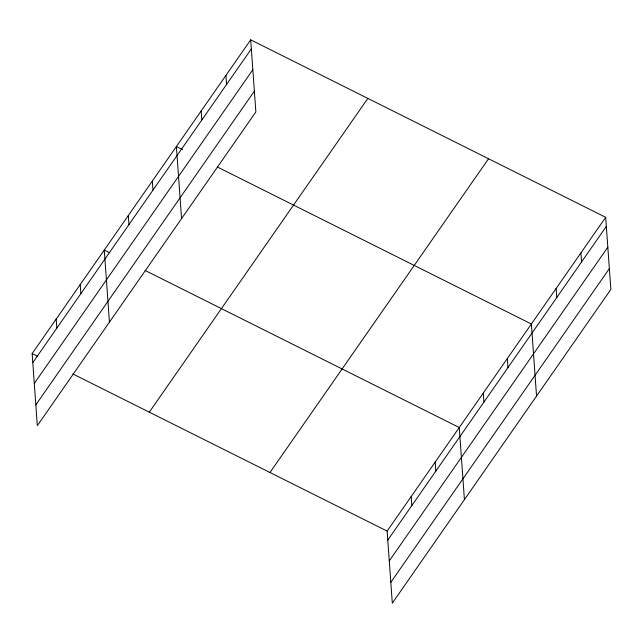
<?xml version="1.0" encoding="UTF-8"?>
<svg xmlns="http://www.w3.org/2000/svg" width="643" height="643" viewBox="0 0 643 643"><rect width="100%" height="100%" fill="white"/><g stroke="black" fill="none" stroke-linecap="round" stroke-linejoin="round"><path stroke-width="0.96" d="M250.698 39.842L255.866 111.938L37.318 425.674L32.15 353.586L250.698 39.842L605.682 217.326L610.85 289.414L392.302 603.158L387.134 531.062L605.682 217.326M32.801 362.628L251.349 48.892M34.288 383.437L252.844 69.701M35.823 404.865L254.379 91.129M149.297 412.155L367.844 98.419M269.988 472.492L488.535 158.757M387.785 540.112L606.333 226.376M389.272 560.921L607.82 247.185M390.807 582.349L609.355 268.613M182.604 149.618L176.391 146.516L181.559 218.604M217.213 166.923L531.375 324L536.543 396.088M109.599 252.715L104.27 250.047L109.439 322.135M145.093 270.462L459.255 427.531L464.423 499.619M32.15 353.586L37.471 356.246M72.972 373.993L387.134 531.062M580.91 252.884L581.561 261.934M556.147 288.442L556.79 297.492M507.335 358.513L507.986 367.563M483.295 393.018L483.946 402.068M435.215 462.044L435.866 471.094M411.174 496.557L411.825 505.607M225.934 75.4L226.577 84.45M201.163 110.958L201.814 120.008M152.351 181.029L153.002 190.079M128.311 215.542L128.962 224.592M80.23 284.56L80.881 293.61M56.19 319.073L56.841 328.123"/></g></svg>
